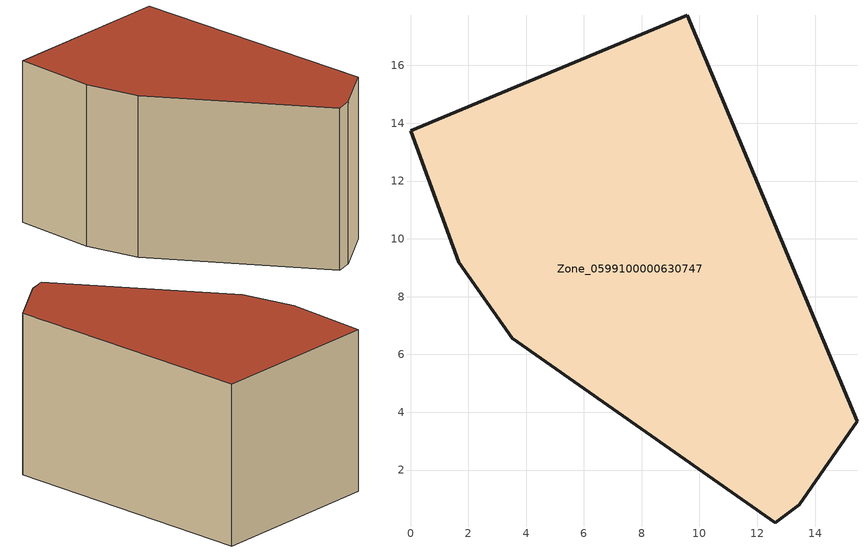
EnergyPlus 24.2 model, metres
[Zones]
Zone_0599100000630747
 floor ground (C_G): 3.53,6.56 1.67,9.2 0,13.74 9.57,17.73 15.45,3.69 13.45,0.8 12.63,0.18 z0
 wall outside (C_F): 1.67,9.2 3.53,6.56 12.63,0.18 13.45,0.8 15.45,3.69 9.57,17.73 0,13.74 1.67,9.2 z0:9.54
 roof outside (C_R): 13.45,0.8 15.45,3.69 9.57,17.73 0,13.74 1.67,9.2 3.53,6.56 12.63,0.18 z9.54
[BUILDING]
Pand.0599100000630747: North Axis=0; Terrain=City; Loads Convergence Tolerance Value=0.04; Temperature Convergence Tolerance Value=0.4; Solar Distribution=FullExterior; Maximum Number of Warmup Days=25; Minimum Number of Warmup Days=1
[Site:Location]
Rotterdam.The.Hague.AP_ZH_NLD Design_Conditions: Latitude=51.96; Longitude=4.45; Time Zone=1; Elevation=-4.5
[SITE:GROUNDTEMPERATURE:BUILDINGSURFACE]
18, 18, 18, 18, 18, 18, 18, 18, 18, 18, 18, 18
[MATERIAL] Thermal Absorptance=0.9; Solar Absorptance=0.7; Visible Absorptance=0.7
Name | Roughness | Thickness | Conductivity | Density | Specific Heat
G.TI.1946 | MediumSmooth | 0.15 | 1 | 540 | 1210
F.TI.1946 | Rough | 0.3 | 0.857143 | 1920 | 840
R.TI.1946 | MediumRough | 0.2 | 0.1 | 1500 | 1000
[CONSTRUCTION]
C_G: G.TI.1946
C_F: F.TI.1946
C_R: R.TI.1946
[ZONE]
Zone_0599100000630747: Type=1; Multiplier=1; Ceiling Height=Autocalculate; Volume=Autocalculate; Floor Area=autocalculate; Part of Total Floor Area=Yes
[ZONEINFILTRATION:DESIGNFLOWRATE]
Infil_Zone_0599100000630747: Zone or ZoneList or Space or SpaceList=Zone_0599100000630747; Schedule=AlwaysOn; Design Flow Rate Calculation Method=Flow/Area; Flow Rate per Floor Area=0.003; Constant Term Coefficient=1; Temperature Term Coefficient=0; Velocity Term Coefficient=0; Velocity Squared Term Coefficient=0
[HVACTEMPLATE:ZONE:IDEALLOADSAIRSYSTEM]
Zone_0599100000630747: Maximum Heating Supply Air Temperature=50; Minimum Cooling Supply Air Temperature=13; Maximum Heating Supply Air Humidity Ratio=0.0156; Minimum Cooling Supply Air Humidity Ratio=0.0077; Heating Limit=NoLimit; Cooling Limit=NoLimit; Dehumidification Control Type=ConstantSensibleHeatRatio; Cooling Sensible Heat Ratio=0.7; Dehumidification Setpoint=60; Humidification Control Type=None; Humidification Setpoint=30; Outdoor Air Method=None; Outdoor Air Flow Rate per Person=0.00944; Outdoor Air Flow Rate per Zone Floor Area=0; Outdoor Air Flow Rate per Zone=0; Demand Controlled Ventilation Type=None; Outdoor Air Economizer Type=NoEconomizer; Heat Recovery Type=None; Sensible Heat Recovery Effectiveness=0.7; Latent Heat Recovery Effectiveness=0.65
[ZONECONTROL:THERMOSTAT]
ThermostatControl_Zone_0599100000630747: Zone or ZoneList=Zone_0599100000630747; Control Type Schedule=DualSetpointControlType; Control 1=Thermostat_Zone_0599100000630747; Temperature Difference Between Cutout And Setpoint=0
[THERMOSTATSETPOINT:DUALSETPOINT]
Thermostat_Zone_0599100000630747: Heating Setpoint Temperature Schedule=HeatingSetpoint_Zone_0599100000630747; Cooling Setpoint Temperature Schedule=CoolingSetpoint_Zone_0599100000630747
[SCHEDULE:COMPACT]
HeatingSetpoint_Zone_0599100000630747: Through: 12/31, For: AllDays, Until: 24:00, 21
CoolingSetpoint_Zone_0599100000630747: Through: 12/31, For: AllDays, Until: 24:00, 24
DualSetpointControlType: Through: 12/31, For: AllDays, Until: 24:00, 4
AlwaysOn: Through: 12/31, For: AllDays, Until: 24:00, 1
